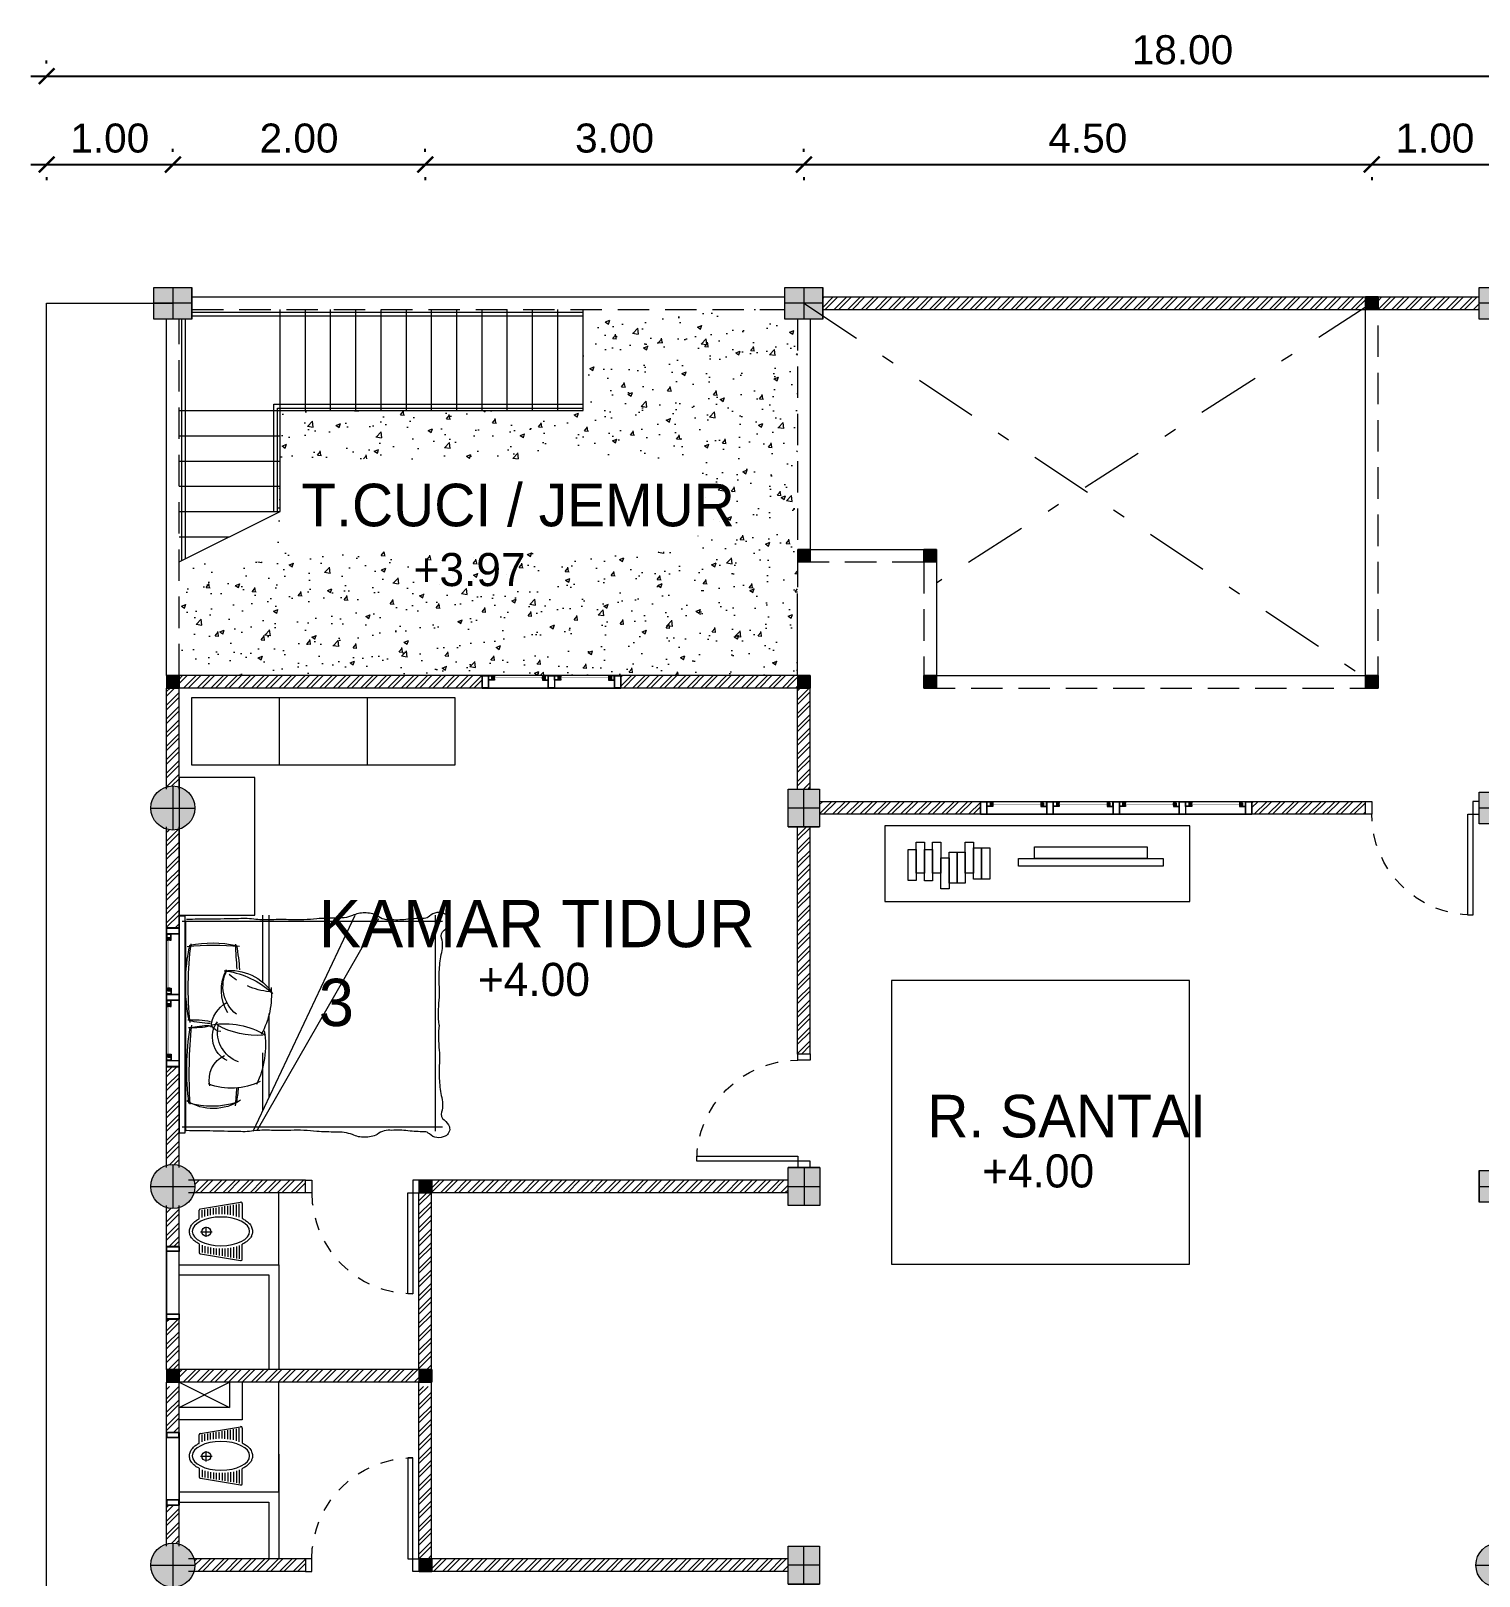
# Model space of a CAD drawing. Header units: millimetres. Extents: x -667 to -468, y -723 to -475.
# Drawn here: x -546.27 to -534.8, y -701.47 to -689.23 of the extents above; entities that cross this region are included whole.
import ezdxf

# ---------------------------------------------------------------- set-up
doc = ezdxf.new("R2010")
doc.units = ezdxf.units.MM
for name, pattern in [('CENTER', [2, 1.25, -0.25, 0.25, -0.25]), ('DASHDOT', [1, 0.5, -0.25, 0, -0.25]), ('DASHED2', [0.375, 0.25, -0.125]), ('HIDDEN', [0.375, 0.25, -0.125])]:
    doc.linetypes.add(name, pattern=pattern)
doc.layers.get('0').update_dxf_attribs({"lineweight": 9})
doc.layers.get('Defpoints').update_dxf_attribs({"lineweight": 0})
for name, color, linetype, lineweight in [('BLOCK', 231, 'Continuous', 5), ('COLUMN', 11, 'Continuous', 9), ('dinding', 36, 'Continuous', 9), ('DOOR', 6, 'Continuous', 5), ('Furniture', 172, 'Continuous', 0), ('HIDDEN', 9, 'HIDDEN', 5), ('NOTASI', 250, 'Continuous', 5), ('pintu', 6, 'Continuous', 5), ('TEXT', 26, 'Continuous', 5)]:
    doc.layers.add(name, color=color, linetype=linetype, lineweight=lineweight)
doc.styles.get("Standard").update_dxf_attribs({"font": 'arial.ttf'})
doc.dimstyles.new('Copy of 1-100', dxfattribs={"dimtxt": 0.23, "dimasz": 0.125, "dimexe": 0.125, "dimexo": 0.1, "dimgap": 0.09, "dimtad": 1, "dimtoh": 1, "dimzin": 0, "dimdsep": 46, "dimtxsty": 'Standard', "dimblk": 'ARCHTICK', "dimcen": 0.09, "dimdle": 0.125, "dimclrt": 2, "dimadec": 0, "dimazin": 0, "dimtfac": 1, "dimtofl": 0, "dimtmove": 0, "dimatfit": 3, "dimldrblk": 'ARCHTICK', "dimfxl": 1, "dimtolj": 1, "dimtzin": 0, "dimarcsym": 0})
pattern_1 = [(45, (113.00251, -159.11501), (-0.053881537, 0.053881537), []), (45, (113.038434, -159.11501), (-0.053881537, 0.053881537), [])]

# ---------------------------------------------------------------- blocks, each defined once
blk = doc.blocks.new('FFFF')
at = {"layer": 'NOTASI', "ltscale": 0.01}
h = blk.add_hatch(color=256, dxfattribs=at)
h.paths.add_polyline_path([(-508.37, -250.991), (-508.495, -250.991), (-508.495, -251.141), (-508.37, -251.141)])
h.paths.add_polyline_path([(-508.37, -251.141), (-508.495, -251.141), (-508.495, -251.291), (-508.37, -251.291)])
h.paths.add_polyline_path([(-508.495, -251.141), (-508.62, -251.141), (-508.62, -251.291), (-508.495, -251.291)])
h.paths.add_polyline_path([(-508.495, -250.991), (-508.62, -250.991), (-508.62, -251.141), (-508.495, -251.141)])
at = {"ltscale": 0.01}
for p, q in [((-508.37, -250.991), (-508.62, -250.991)), ((-508.495, -250.991), (-508.495, -251.291)), ((-508.62, -251.141), (-508.37, -251.141))]:
    blk.add_line(p, q, dxfattribs=at)
blk.add_lwpolyline([(-508.62, -250.991), (-508.37, -250.991), (-508.37, -251.291), (-508.62, -251.291)], close=True, dxfattribs=at)
blk = doc.blocks.new('kolommm bulat')
at = {"layer": 'NOTASI'}
h = blk.add_hatch(color=256, dxfattribs=at)
h.paths.add_polyline_path([(-808.914, -494.931), (-808.914, -495.106), (-808.739, -495.106, 0.414214)])
h.paths.add_polyline_path([(-808.914, -494.931, 0.414214), (-809.089, -495.106), (-808.914, -495.106)])
h.paths.add_polyline_path([(-808.914, -495.106), (-809.089, -495.106, 0.414214), (-808.914, -495.281)])
h.paths.add_polyline_path([(-808.739, -495.106), (-808.914, -495.106), (-808.914, -495.281, 0.414214)])
for p, q in [((-808.914, -494.931), (-808.914, -495.281)), ((-809.089, -495.106), (-808.739, -495.106))]:
    blk.add_line(p, q)
blk.add_circle((-808.914, -495.106), 0.175)
blk = doc.blocks.new('*U614')
for points in [[(81823, 24533), (81823, 25333), (81783, 25333), (81783, 24533)], [(80973, 24433), (81023, 24433), (81023, 24533), (80973, 24533)], [(81823, 24533), (81873, 24533), (81873, 24433), (81823, 24433)]]:
    blk.add_lwpolyline(points, close=True)
at = {"layer": 'HIDDEN'}
blk.add_arc((81823, 24533), 800, 90, 180, dxfattribs=at)
blk = doc.blocks.new('32')
at = {"layer": 'NOTASI'}
h = blk.add_hatch(color=256, dxfattribs=at)
h.paths.add_polyline_path([(2106.822, 191.47), (2106.772, 191.47), (2106.772, 191.42), (2106.822, 191.42)])
h.paths.add_polyline_path([(2106.872, 191.47), (2106.822, 191.47), (2106.822, 191.42), (2106.872, 191.42)])
h.paths.add_polyline_path([(2106.872, 191.42), (2106.822, 191.42), (2106.822, 191.37), (2106.872, 191.37)])
h.paths.add_polyline_path([(2106.822, 191.42), (2106.772, 191.42), (2106.772, 191.37), (2106.822, 191.37)])
at = {"layer": 'BLOCK'}
for p, q in [((2106.772, 191.42), (2106.872, 191.42)), ((2106.822, 191.47), (2106.822, 191.37))]:
    blk.add_line(p, q, dxfattribs=at)
blk.add_lwpolyline([(2106.872, 191.47), (2106.772, 191.47), (2106.772, 191.37), (2106.872, 191.37)], close=True, dxfattribs=at)
blk = doc.blocks.new('*U582')
for points in [[(81023, 24533), (81023, 25333), (81063, 25333), (81063, 24533)], [(81023, 24533), (80973, 24533), (80973, 24433), (81023, 24433)], [(81873, 24433), (81823, 24433), (81823, 24533), (81873, 24533)]]:
    blk.add_lwpolyline(points, close=True)
at = {"layer": 'HIDDEN'}
blk.add_arc((81023, 24533), 800, 0, 90, dxfattribs=at)
blk = doc.blocks.new('e')
for p, q in [((208.478, -87.001), (208.478, -86.933)), ((208.488, -86.922), (208.806, -86.869)), ((208.501, -86.99), (208.501, -86.932)), ((208.524, -86.982), (208.524, -86.928)), ((208.546, -86.976), (208.546, -86.924)), ((208.569, -86.971), (208.569, -86.92)), ((208.592, -86.967), (208.592, -86.916)), ((208.614, -86.965), (208.614, -86.913)), ((208.637, -86.964), (208.637, -86.909)), ((208.66, -86.964), (208.66, -86.905)), ((208.683, -86.965), (208.683, -86.901)), ((208.705, -86.967), (208.705, -86.897)), ((208.728, -86.97), (208.728, -86.894)), ((208.751, -86.974), (208.751, -86.89)), ((208.774, -86.981), (208.774, -86.886)), ((208.796, -86.988), (208.796, -86.882)), ((208.819, -86.88), (208.819, -86.998)), ((208.478, -87.199), (208.478, -87.267)), ((208.488, -87.278), (208.806, -87.331)), ((208.501, -87.21), (208.501, -87.268)), ((208.524, -87.218), (208.524, -87.272)), ((208.546, -87.224), (208.546, -87.276)), ((208.569, -87.229), (208.569, -87.28)), ((208.592, -87.233), (208.592, -87.284)), ((208.614, -87.235), (208.614, -87.287)), ((208.637, -87.236), (208.637, -87.291)), ((208.66, -87.236), (208.66, -87.295)), ((208.683, -87.235), (208.683, -87.299)), ((208.705, -87.233), (208.705, -87.303)), ((208.728, -87.23), (208.728, -87.306)), ((208.751, -87.226), (208.751, -87.31)), ((208.774, -87.219), (208.774, -87.314)), ((208.796, -87.212), (208.796, -87.318)), ((208.819, -87.32), (208.819, -87.202))]:
    blk.add_line(p, q)
for centre, start, end in [((208.489, -86.933), 99.4623, 180), ((208.808, -86.88), 0, 99.4623), ((208.489, -87.267), 180, 260.5377), ((208.808, -87.32), 260.5377, 0)]:
    blk.add_arc(centre, 0.0114, start, end)
at = {"extrusion": (0, 0, -1)}
blk.add_ellipse((208.651, -87.1), major_axis=(-0.227, 0), ratio=0.5, start_param=3.141593, end_param=9.424778, dxfattribs=at)
for points, knots in [([(208.478, -87.199), (208.47, -87.195), (208.463, -87.191), (208.447, -87.18), (208.439, -87.174), (208.427, -87.162), (208.422, -87.156), (208.415, -87.145), (208.411, -87.14), (208.406, -87.129), (208.405, -87.124), (208.402, -87.114), (208.402, -87.108), (208.401, -87.098), (208.402, -87.093), (208.403, -87.083), (208.404, -87.078), (208.408, -87.068), (208.41, -87.063), (208.415, -87.054), (208.418, -87.049), (208.425, -87.041), (208.429, -87.036), (208.44, -87.025), (208.449, -87.018), (208.465, -87.008), (208.471, -87.004), (208.478, -87.001)], [8.653065, 8.653065, 8.653065, 8.653065, 8.790224, 8.790224, 8.964083, 8.964083, 9.08625, 9.08625, 9.208417, 9.208417, 9.306285, 9.306285, 9.404152, 9.404152, 9.50202, 9.50202, 9.599888, 9.599888, 9.697756, 9.697756, 9.795624, 9.795624, 9.893492, 9.893492, 10.078458, 10.078458, 10.19649, 10.19649, 10.19649, 10.19649]), ([(208.819, -86.998), (208.829, -87.003), (208.838, -87.008), (208.856, -87.02), (208.865, -87.027), (208.877, -87.039), (208.881, -87.044), (208.889, -87.055), (208.892, -87.061), (208.896, -87.072), (208.898, -87.077), (208.9, -87.087), (208.901, -87.092), (208.901, -87.098), (208.901, -87.099), (208.901, -87.1), (208.901, -87.104), (208.901, -87.109), (208.899, -87.118), (208.898, -87.122), (208.895, -87.131), (208.894, -87.135), (208.89, -87.143), (208.887, -87.147), (208.882, -87.154), (208.879, -87.158), (208.869, -87.169), (208.862, -87.176), (208.845, -87.188), (208.835, -87.194), (208.823, -87.2), (208.821, -87.201), (208.819, -87.202)], [5.479622, 5.479622, 5.479622, 5.479622, 5.644933, 5.644933, 5.829898, 5.829898, 5.949882, 5.949882, 6.069866, 6.069866, 6.167624, 6.167624, 6.265382, 6.265382, 6.283185, 6.283185, 6.283185, 6.367331, 6.367331, 6.451477, 6.451477, 6.535622, 6.535622, 6.619768, 6.619768, 6.703914, 6.703914, 6.877773, 6.877773, 7.051632, 7.051632, 7.086748, 7.086748, 7.086748, 7.086748])]:
    blk.add_open_spline(points, degree=3, knots=knots)
at = {"layer": 'Furniture'}
for points in [[(208.535, -87.144), (208.535, -87.063)], [(208.488, -87.103), (208.581, -87.103)]]:
    blk.add_lwpolyline(points, dxfattribs=at)
blk.add_circle((208.535, -87.103), 0.0352, dxfattribs=at)
blk = doc.blocks.new('*U248')
for points in [[(81823, 24533), (81823, 25333), (81783, 25333), (81783, 24533)], [(80973, 24433), (81023, 24433), (81023, 24533), (80973, 24533)], [(81823, 24533), (81873, 24533), (81873, 24433), (81823, 24433)]]:
    blk.add_lwpolyline(points, close=True)
at = {"layer": 'HIDDEN'}
blk.add_arc((81823, 24533), 800, 90, 180, dxfattribs=at)
blk = doc.blocks.new('rdde')
at = {"layer": 'Furniture'}
for p, q in [((519.28, -125.011), (519.28, -126.679)), ((519.813, -125.012), (520.62, -126.722)), ((519.847, -125.021), (520.809, -126.697)), ((521.257, -125.011), (521.257, -126.722)), ((519.25, -125.046), (521.312, -125.046)), ((519.889, -125.174), (519.889, -125.631)), ((519.94, -125.282), (519.94, -125.943)), ((519.889, -126.19), (519.889, -126.722)), ((519.94, -126.138), (519.94, -126.722)), ((519.25, -126.676), (521.312, -126.676))]:
    blk.add_line(p, q, dxfattribs=at)
blk.add_lwpolyline([(519.274, -124.999), (519.274, -126.714), (519.226, -126.714), (519.226, -124.999)], close=True, dxfattribs=at)
for points in [[(521.285, -125.852, -0.04576), (521.287, -125.653, 0.026973), (521.289, -125.566, -0.036947), (521.287, -125.428, -0.036442), (521.303, -125.293, 0.141351), (521.305, -125.162, -0.342539), (521.325, -125.1, 0.123892), (521.367, -125.046, 0.37589), (521.333, -124.972, 0.329446), (521.209, -124.989, -0.211134), (521.168, -125.006, 0.026504), (521.039, -125.013, -0.06219), (520.912, -125.017, -0.218233), (520.796, -124.985, 0.123513), (520.696, -124.963, 0.129887), (520.6, -124.984, -0.095063), (520.467, -125.004, 0.016498), (520.317, -125.009, -0.039412), (520.111, -125.017, 0.025508), (519.957, -125.017, -0.038458), (519.834, -125.015, 0.058958), (519.697, -125.008, 0.00267), (519.468, -125.013, 0.015571), (519.285, -125.015)], [(521.285, -125.852, 0.04576), (521.287, -126.05, -0.026973), (521.289, -126.138, 0.036947), (521.287, -126.275, 0.036442), (521.303, -126.41, -0.141351), (521.305, -126.541, 0.342539), (521.325, -126.604, -0.123892), (521.367, -126.657, -0.37589), (521.333, -126.731, -0.329446), (521.209, -126.714, 0.211134), (521.168, -126.697, -0.026504), (521.039, -126.691, 0.06219), (520.912, -126.686, 0.218233), (520.796, -126.719, -0.123513), (520.696, -126.74, -0.129887), (520.6, -126.719, 0.095063), (520.467, -126.699, -0.016498), (520.317, -126.694, 0.039412), (520.111, -126.686, -0.025508), (519.957, -126.686, 0.038458), (519.834, -126.689, -0.058958), (519.697, -126.695, -0.00267), (519.468, -126.69, -0.015571), (519.285, -126.688)]]:
    blk.add_lwpolyline(points, format="xyb", dxfattribs=at)
for centre, radius, start, end in [((521.384, -125.503), 2.098, 172.5734, 189.066), ((519.496, -125.579), 0.389, 56.1664, 122.49), ((519.485, -125.87), 0.662, 72.8591, 106.0737), ((523.271, -125.461), 3.965, 176.6031, 185.6342), ((540.109, -123.849), 20.481, 183.8144, 184.2138), ((517.008, -125.617), 2.699, 5.5772, 8.0827), ((519.639, -125.865), 0.513, 63.4974, 110.6974), ((519.674, -125.421), 0.21, 166.0808, 245.2477), ((519.203, -125.69), 0.707, 350.6526, 26.04), ((519.698, -125.757), 0.208, 116.1579, 215.8329), ((519.778, -125.795), 0.248, 109.1658, 191.9587), ((519.335, -125.148), 0.746, 266.877, 280.8333), ((521.936, -126.15), 2.638, 173.9603, 187.5336), ((519.328, -126.567), 0.738, 78.5233, 92.1739), ((519.491, -126.6), 0.736, 91.6124, 104.6566), ((519.497, -124.853), 0.997, 259.3055, 268.1663), ((519.716, -125.821), 0.237, 183.4939, 241.8004), ((519.585, -125.238), 0.625, 260.8023, 301.3458), ((519.562, -125.89), 0.0899, 94.1026, 149.8866), ((519.845, -126.429), 0.659, 85.8503, 118.9544), ((519.32, -126.089), 0.637, 354.533, 29.0533), ((520.658, -126.174), 1.382, 168.0701, 193.0075), ((519.905, -126.128), 0.345, 148.6655, 208.3596), ((519.851, -126.157), 0.278, 128.1293, 208.1124), ((519.631, -125.888), 0.397, 263, 327.6738), ((519.505, -125.622), 0.665, 278.5376, 312.6799), ((520.005, -126.706), 0.594, 96.1461, 113.7018), ((520.005, -126.706), 0.594, 123.049, 130.0492), ((521.644, -126.507), 1.969, 173.7893, 179.6152), ((518.149, -126.202), 1.557, 349.6594, 356.7895), ((519.506, -124.573), 1.913, 263.5293, 275.9065), ((519.488, -125.631), 0.872, 258.2565, 282.6825)]:
    blk.add_arc(centre, radius, start, end, dxfattribs=at)
blk = doc.blocks.new('FCE')
h = blk.add_hatch()
h.set_pattern_fill('ANSI31', color=30, scale=0.02, angle=-180, style=0)
h.set_pattern_definition([(45, (-1849.7851361, -2568.5427676), (-0.0017677669529, 0.0017677669529), [])])
h.paths.add_polyline_path([(-655.011, -509.722), (-655.009, -509.722, -0.354282), (-655.007, -509.719), (-655.027, -509.719), (-655.027, -509.727), (-655.011, -509.727)])
h.paths.add_polyline_path([(-655.027, -509.711), (-655.027, -509.719), (-655.007, -509.719, -0.354282), (-655.009, -509.716), (-655.011, -509.716), (-655.011, -509.711)])
h = blk.add_hatch()
h.set_pattern_fill('ANSI31', color=30, scale=0.02, angle=-180, style=0)
h.set_pattern_definition([(135, (540.1511286, -2568.5427676), (0.0017677669529, 0.0017677669529), [])])
h.paths.add_polyline_path([(-654.623, -509.722), (-654.625, -509.722, 0.354282), (-654.627, -509.719), (-654.607, -509.719), (-654.607, -509.727), (-654.623, -509.727)])
h.paths.add_polyline_path([(-654.607, -509.711), (-654.607, -509.719), (-654.627, -509.719, 0.354282), (-654.625, -509.716), (-654.623, -509.716), (-654.623, -509.711)])
h = blk.add_hatch()
h.set_pattern_fill('ANSI31', color=30, scale=0.02, angle=-180, style=0)
h.set_pattern_definition([(45, (-1849.2601361, -2568.5427676), (-0.0017677669529, 0.0017677669529), [])])
h.paths.add_polyline_path([(-654.486, -509.722), (-654.484, -509.722, -0.354282), (-654.482, -509.719), (-654.502, -509.719), (-654.502, -509.727), (-654.486, -509.727)])
h.paths.add_polyline_path([(-654.502, -509.711), (-654.502, -509.719), (-654.482, -509.719, -0.354282), (-654.484, -509.716), (-654.486, -509.716), (-654.486, -509.711)])
h = blk.add_hatch()
h.set_pattern_fill('ANSI31', color=30, scale=0.02, angle=-180, style=0)
h.set_pattern_definition([(135, (540.6761286, -2568.5427676), (0.0017677669529, 0.0017677669529), [])])
h.paths.add_polyline_path([(-654.098, -509.722), (-654.1, -509.722, 0.354282), (-654.102, -509.719), (-654.082, -509.719), (-654.082, -509.727), (-654.098, -509.727)])
h.paths.add_polyline_path([(-654.082, -509.711), (-654.082, -509.719), (-654.102, -509.719, 0.354282), (-654.1, -509.716), (-654.098, -509.716), (-654.098, -509.711)])
for points in [[(-655.055, -509.638), (-655.105, -509.638), (-655.105, -509.738), (-655.055, -509.738)], [(-655.105, -509.638), (-654.005, -509.638), (-654.005, -509.738), (-655.105, -509.738)], [(-655.057, -509.64), (-655.103, -509.64), (-655.103, -509.736), (-655.057, -509.736)], [(-654.53, -509.638), (-654.58, -509.638), (-654.58, -509.738), (-654.53, -509.738)], [(-654.532, -509.64), (-654.578, -509.64), (-654.578, -509.736), (-654.532, -509.736)], [(-654.005, -509.638), (-654.055, -509.638), (-654.055, -509.738), (-654.005, -509.738)], [(-654.007, -509.64), (-654.053, -509.64), (-654.053, -509.736), (-654.007, -509.736)], [(-655.029, -509.709), (-655.009, -509.709), (-655.009, -509.703), (-655.053, -509.703), (-655.053, -509.736), (-655.009, -509.736), (-655.009, -509.729), (-655.029, -509.729)], [(-654.605, -509.709), (-654.625, -509.709), (-654.625, -509.703), (-654.582, -509.703), (-654.582, -509.736), (-654.625, -509.736), (-654.625, -509.729), (-654.605, -509.729)], [(-654.504, -509.709), (-654.484, -509.709), (-654.484, -509.703), (-654.528, -509.703), (-654.528, -509.736), (-654.484, -509.736), (-654.484, -509.729), (-654.504, -509.729)], [(-654.08, -509.709), (-654.1, -509.709), (-654.1, -509.703), (-654.057, -509.703), (-654.057, -509.736), (-654.1, -509.736), (-654.1, -509.729), (-654.08, -509.729)]]:
    blk.add_lwpolyline(points, close=True)
for points in [[(-655.009, -509.713), (-655.009, -509.711), (-655.009, -509.716), (-655.009, -509.711), (-655.007, -509.711), (-655.007, -509.701), (-655.055, -509.701), (-655.055, -509.738), (-655.007, -509.738), (-655.007, -509.727), (-655.009, -509.727), (-655.009, -509.722), (-655.009, -509.727)], [(-655.009, -509.722), (-655.011, -509.722), (-655.011, -509.727), (-655.027, -509.727), (-655.027, -509.711), (-655.011, -509.711), (-655.011, -509.716), (-655.009, -509.716)], [(-654.625, -509.713), (-654.625, -509.711), (-654.625, -509.716), (-654.625, -509.711), (-654.627, -509.711), (-654.627, -509.701), (-654.58, -509.701), (-654.58, -509.738), (-654.627, -509.738), (-654.627, -509.727), (-654.625, -509.727), (-654.625, -509.722), (-654.625, -509.727)], [(-654.625, -509.722), (-654.623, -509.722), (-654.623, -509.727), (-654.607, -509.727), (-654.607, -509.711), (-654.623, -509.711), (-654.623, -509.716), (-654.625, -509.716)], [(-654.484, -509.713), (-654.484, -509.711), (-654.484, -509.716), (-654.484, -509.711), (-654.482, -509.711), (-654.482, -509.701), (-654.53, -509.701), (-654.53, -509.738), (-654.482, -509.738), (-654.482, -509.727), (-654.484, -509.727), (-654.484, -509.722), (-654.484, -509.727)], [(-654.484, -509.722), (-654.486, -509.722), (-654.486, -509.727), (-654.502, -509.727), (-654.502, -509.711), (-654.486, -509.711), (-654.486, -509.716), (-654.484, -509.716)], [(-654.1, -509.713), (-654.1, -509.711), (-654.1, -509.716), (-654.1, -509.711), (-654.102, -509.711), (-654.102, -509.701), (-654.055, -509.701), (-654.055, -509.738), (-654.102, -509.738), (-654.102, -509.727), (-654.1, -509.727), (-654.1, -509.722), (-654.1, -509.727)], [(-654.1, -509.722), (-654.098, -509.722), (-654.098, -509.727), (-654.082, -509.727), (-654.082, -509.711), (-654.098, -509.711), (-654.098, -509.716), (-654.1, -509.716)]]:
    blk.add_lwpolyline(points)
at = {"color": 20, "const_width": 0.002}
for points in [[(-654.623, -509.719), (-655.011, -509.719)], [(-654.098, -509.719), (-654.486, -509.719)]]:
    blk.add_lwpolyline(points, dxfattribs=at)
for centre, start, end in [((-655.006, -509.717), 174.6734, 252.7067), ((-655.006, -509.722), 107.2933, 185.3266), ((-654.628, -509.717), 287.2933, 5.3266), ((-654.628, -509.722), 354.6734, 72.7067), ((-654.481, -509.717), 174.6734, 252.7067), ((-654.481, -509.722), 107.2933, 185.3266), ((-654.103, -509.717), 287.2933, 5.3266), ((-654.103, -509.722), 354.6734, 72.7067)]:
    blk.add_arc(centre, 0.00286, start, end)
blk = doc.blocks.new('_ArchTick')
at = {"color": 0, "linetype": 'ByBlock', "const_width": 0.15}
blk.add_lwpolyline([(-0.5, -0.5), (0.5, 0.5)], dxfattribs=at)
blk = doc.blocks.new('*D1235')
at = {"layer": 'Defpoints', "color": 0}
for p in [(-546.146, -690.286), (-545.146, -690.286), (-545.146, -690.286)]:
    blk.add_point(p, dxfattribs=at)
at = {"layer": 'NOTASI', "color": 0, "lineweight": -2}
for p, q in [((-545.146, -690.186), (-545.146, -690.161)), ((-546.271, -690.286), (-545.021, -690.286)), ((-546.146, -690.386), (-546.146, -690.411))]:
    blk.add_line(p, q, dxfattribs=at)
at = {"layer": 'NOTASI', "color": 0, "lineweight": -2, "xscale": 0.125, "yscale": 0.125, "zscale": 0.125, "rotation": 180}
blk.add_blockref('_ArchTick', (-546.146, -690.286), dxfattribs=at)
at = {"layer": 'NOTASI', "color": 0, "lineweight": -2, "xscale": 0.125, "yscale": 0.125, "zscale": 0.125}
blk.add_blockref('_ArchTick', (-545.146, -690.286), dxfattribs=at)
at = {"layer": 'NOTASI', "color": 2, "insert": (-545.646, -690.078), "char_height": 0.23, "attachment_point": 5}
blk.add_mtext('\\A1;1.00', dxfattribs=at)
blk = doc.blocks.new('*D1236')
at = {"layer": 'Defpoints', "color": 0}
for p in [(-546.146, -689.586), (-528.146, -689.586), (-528.146, -689.586)]:
    blk.add_point(p, dxfattribs=at)
at = {"layer": 'NOTASI', "color": 0, "lineweight": -2}
for p, q in [((-546.146, -689.486), (-546.146, -689.461)), ((-528.146, -689.486), (-528.146, -689.461)), ((-546.271, -689.586), (-528.021, -689.586))]:
    blk.add_line(p, q, dxfattribs=at)
at = {"layer": 'NOTASI', "color": 0, "lineweight": -2, "xscale": 0.125, "yscale": 0.125, "zscale": 0.125, "rotation": 180}
blk.add_blockref('_ArchTick', (-546.146, -689.586), dxfattribs=at)
at = {"layer": 'NOTASI', "color": 0, "lineweight": -2, "xscale": 0.125, "yscale": 0.125, "zscale": 0.125}
blk.add_blockref('_ArchTick', (-528.146, -689.586), dxfattribs=at)
at = {"layer": 'NOTASI', "color": 2, "insert": (-537.146, -689.378), "char_height": 0.23, "attachment_point": 5}
blk.add_mtext('\\A1;18.00', dxfattribs=at)
blk = doc.blocks.new('*D1237')
at = {"layer": 'Defpoints', "color": 0}
for p in [(-545.146, -690.286), (-543.146, -690.286), (-543.146, -690.286)]:
    blk.add_point(p, dxfattribs=at)
at = {"layer": 'NOTASI', "color": 0, "lineweight": -2}
for p, q in [((-545.146, -690.186), (-545.146, -690.161)), ((-545.271, -690.286), (-543.021, -690.286)), ((-543.146, -690.386), (-543.146, -690.411))]:
    blk.add_line(p, q, dxfattribs=at)
at = {"layer": 'NOTASI', "color": 0, "lineweight": -2, "xscale": 0.125, "yscale": 0.125, "zscale": 0.125, "rotation": 180}
blk.add_blockref('_ArchTick', (-545.146, -690.286), dxfattribs=at)
at = {"layer": 'NOTASI', "color": 0, "lineweight": -2, "xscale": 0.125, "yscale": 0.125, "zscale": 0.125}
blk.add_blockref('_ArchTick', (-543.146, -690.286), dxfattribs=at)
at = {"layer": 'NOTASI', "color": 2, "insert": (-544.146, -690.078), "char_height": 0.23, "attachment_point": 5}
blk.add_mtext('\\A1;2.00', dxfattribs=at)
blk = doc.blocks.new('*D1238')
at = {"layer": 'Defpoints', "color": 0}
for p in [(-543.146, -690.286), (-540.146, -690.286), (-540.146, -690.286)]:
    blk.add_point(p, dxfattribs=at)
at = {"layer": 'NOTASI', "color": 0, "lineweight": -2}
for p, q in [((-543.146, -690.186), (-543.146, -690.161)), ((-540.146, -690.186), (-540.146, -690.161)), ((-543.271, -690.286), (-540.021, -690.286))]:
    blk.add_line(p, q, dxfattribs=at)
at = {"layer": 'NOTASI', "color": 0, "lineweight": -2, "xscale": 0.125, "yscale": 0.125, "zscale": 0.125, "rotation": 180}
blk.add_blockref('_ArchTick', (-543.146, -690.286), dxfattribs=at)
at = {"layer": 'NOTASI', "color": 0, "lineweight": -2, "xscale": 0.125, "yscale": 0.125, "zscale": 0.125}
blk.add_blockref('_ArchTick', (-540.146, -690.286), dxfattribs=at)
at = {"layer": 'NOTASI', "color": 2, "insert": (-541.646, -690.078), "char_height": 0.23, "attachment_point": 5}
blk.add_mtext('\\A1;3.00', dxfattribs=at)
blk = doc.blocks.new('*D1239')
at = {"layer": 'Defpoints', "color": 0}
for p in [(-540.146, -690.286), (-535.646, -690.286), (-535.646, -690.286)]:
    blk.add_point(p, dxfattribs=at)
at = {"layer": 'NOTASI', "color": 0, "lineweight": -2}
for p, q in [((-540.271, -690.286), (-535.521, -690.286)), ((-540.146, -690.386), (-540.146, -690.411)), ((-535.646, -690.386), (-535.646, -690.411))]:
    blk.add_line(p, q, dxfattribs=at)
at = {"layer": 'NOTASI', "color": 0, "lineweight": -2, "xscale": 0.125, "yscale": 0.125, "zscale": 0.125, "rotation": 180}
blk.add_blockref('_ArchTick', (-540.146, -690.286), dxfattribs=at)
at = {"layer": 'NOTASI', "color": 0, "lineweight": -2, "xscale": 0.125, "yscale": 0.125, "zscale": 0.125}
blk.add_blockref('_ArchTick', (-535.646, -690.286), dxfattribs=at)
at = {"layer": 'NOTASI', "color": 2, "insert": (-537.896, -690.078), "char_height": 0.23, "attachment_point": 5}
blk.add_mtext('\\A1;4.50', dxfattribs=at)
blk = doc.blocks.new('*D1261')
at = {"layer": 'Defpoints', "color": 0}
for p in [(-535.646, -690.286), (-534.646, -690.286), (-534.646, -690.286)]:
    blk.add_point(p, dxfattribs=at)
at = {"layer": 'NOTASI', "color": 0, "lineweight": -2}
for p, q in [((-535.771, -690.286), (-534.521, -690.286)), ((-535.646, -690.386), (-535.646, -690.411)), ((-534.646, -690.386), (-534.646, -690.411))]:
    blk.add_line(p, q, dxfattribs=at)
at = {"layer": 'NOTASI', "color": 0, "lineweight": -2, "xscale": 0.125, "yscale": 0.125, "zscale": 0.125, "rotation": 180}
blk.add_blockref('_ArchTick', (-535.646, -690.286), dxfattribs=at)
at = {"layer": 'NOTASI', "color": 0, "lineweight": -2, "xscale": 0.125, "yscale": 0.125, "zscale": 0.125}
blk.add_blockref('_ArchTick', (-534.646, -690.286), dxfattribs=at)
at = {"layer": 'NOTASI', "color": 2, "insert": (-535.146, -690.078), "char_height": 0.23, "attachment_point": 5}
blk.add_mtext('\\A1;1.00', dxfattribs=at)
blk = doc.blocks.new('VFE')
for points in [[(-641.365, -508.738), (-641.325, -508.738), (-641.325, -508.638), (-641.365, -508.638)], [(-640.79, -508.738), (-641.365, -508.738), (-641.365, -508.638), (-640.79, -508.638)], [(-641.327, -508.64), (-641.363, -508.64), (-641.363, -508.736), (-641.327, -508.736)], [(-640.83, -508.738), (-640.79, -508.738), (-640.79, -508.638), (-640.83, -508.638)], [(-640.792, -508.64), (-640.828, -508.64), (-640.828, -508.736), (-640.792, -508.736)]]:
    blk.add_lwpolyline(points, close=True)
at = {"linetype": 'CENTER', "ltscale": 0.1, "const_width": 0.002}
blk.add_lwpolyline([(-641.325, -508.703), (-640.83, -508.703)], dxfattribs=at)

msp = doc.modelspace()

# ---------------------------------------------------------------- hatches: boundary and pattern name
at = {"layer": 'NOTASI'}
h = msp.add_hatch(dxfattribs=at)
h.set_pattern_fill('ANSI32', color=256, scale=0.008, style=0)
h.set_pattern_definition(pattern_1)
h.paths.add_polyline_path([(-536.999, -691.336), (-539.996, -691.336), (-539.996, -691.436), (-536.999, -691.436)])
h.paths.add_polyline_path([(-535.696, -691.418), (-535.696, -691.386), (-535.696, -691.336), (-536.999, -691.336), (-536.999, -691.436), (-535.724, -691.436)])
h.paths.add_polyline_path([(-534.796, -691.336), (-535.596, -691.336), (-535.596, -691.436), (-534.796, -691.436)])
h.paths.add_polyline_path([(-533.196, -691.336), (-534.496, -691.336), (-534.496, -691.436), (-533.196, -691.436)])
h = msp.add_hatch(dxfattribs=at)
h.set_pattern_fill('AR-CONC', color=256, scale=0.002, style=0)
h.set_pattern_definition([(50, (150.81226, -185.69758), (0.36436934, -0.03187817), [0.0381, -0.4191]), (355, (150.81226, -185.6976), (-0.07048565, 0.38211329), [0.03048, -0.33528]), (100.451, (150.84263, -185.70024), (0.293885, 0.35023338), [0.03238, -0.35618]), (46.1842, (150.81226, -185.596), (0.54215808, -0.08408466), [0.05715, -0.62865]), (96.6356, (150.85744, -185.603), (0.47480847, 0.4948511), [0.04857, -0.53427]), (351.184, (150.81226, -185.596), (0.4748092, 0.49485024), [0.04572, -0.50292]), (21, (150.86306, -185.62138), (0.30322976, -0.20453104), [0.0381, -0.4191]), (326, (150.86306, -185.6214), (0.12360406, 0.36837593), [0.03048, -0.33528]), (71.4514, (150.88833, -185.63843), (0.42683298, 0.16384572), [0.03238, -0.35618]), (37.5, (150.81226, -185.69758), (0.006177207, 0.169110078), [0, -0.331216, 0, -0.34036, 0, -0.33655]), (7.5, (150.81226, -185.69758), (0.133639325, 0.20036115), [0, -0.194056, 0, -0.323596, 0, -0.12827]), (327.5, (150.69898, -185.69758), (0.27118119, -0.011457488), [0, -0.127, 0, -0.39624, 0, -0.52578]), (317.5, (150.64818, -185.69758), (0.29625836, 0.05085298), [0, -0.1651, 0, -0.263144, 0, -0.37338])])
h.paths.add_polyline_path([(-544.316, -693.357), (-540.987, -693.357), (-540.987, -692.619), (-544.316, -692.619)], flags=17)
h.paths.add_polyline_path([(-541.896, -691.436), (-541.896, -692.236), (-544.296, -692.236), (-544.296, -693.436), (-545.096, -693.436), (-545.096, -694.336), (-540.196, -694.336), (-540.196, -691.511), (-540.296, -691.511), (-540.296, -691.436)])
h = msp.add_hatch(dxfattribs=at)
h.set_pattern_fill('ANSI32', color=256, scale=0.008, style=0)
h.set_pattern_definition(pattern_1)
h.paths.add_polyline_path([(-540.096, -695.536), (-540.196, -695.536), (-540.196, -697.336), (-540.096, -697.336)])
h.paths.add_polyline_path([(-540.096, -694.436), (-540.196, -694.436), (-540.196, -695.236), (-540.096, -695.236)])
h.paths.add_polyline_path([(-540.196, -694.336), (-541.596, -694.336), (-541.596, -694.436), (-540.196, -694.436)])
h.paths.add_polyline_path([(-542.696, -694.336), (-545.096, -694.336), (-545.096, -694.436), (-542.696, -694.436)])
h.paths.add_polyline_path([(-545.096, -694.436), (-545.196, -694.436), (-545.196, -695.218, -0.145898), (-545.096, -695.218)])
h.paths.add_polyline_path([(-545.096, -697.436), (-545.196, -697.436), (-545.196, -698.218, -0.145898), (-545.096, -698.218)])
h.paths.add_polyline_path([(-545.096, -695.553, -0.145898), (-545.196, -695.553), (-545.196, -696.336), (-545.096, -696.336), (-545.096, -696.244)])
h = msp.add_hatch(dxfattribs=at)
h.set_pattern_fill('ANSI32', color=256, scale=0.008, style=0)
h.set_pattern_definition(pattern_1)
h.paths.add_polyline_path([(-535.696, -695.336), (-536.596, -695.336), (-536.596, -695.436), (-535.696, -695.436)])
h.paths.add_polyline_path([(-538.746, -695.336), (-540.021, -695.336), (-540.021, -695.436), (-538.746, -695.436)])
h = msp.add_hatch(dxfattribs=at)
h.set_pattern_fill('ANSI32', color=256, scale=0.008, style=0)
h.set_pattern_definition(pattern_1)
h.paths.add_polyline_path([(-540.271, -698.336), (-543.096, -698.336), (-543.096, -698.436), (-540.271, -698.436)])
h.paths.add_polyline_path([(-543.096, -698.436), (-543.196, -698.436), (-543.196, -699.836), (-543.096, -699.836)])
h.paths.add_polyline_path([(-543.096, -699.971), (-543.196, -699.971), (-543.196, -701.336), (-543.096, -701.336)])
h.paths.add_polyline_path([(-543.196, -699.836), (-545.096, -699.836), (-545.096, -699.936), (-543.196, -699.936)])
h.paths.add_polyline_path([(-545.096, -699.971), (-545.196, -699.971), (-545.196, -700.336), (-545.096, -700.336)])
h.paths.add_polyline_path([(-545.096, -700.911), (-545.196, -700.911), (-545.196, -701.218, -0.145898), (-545.096, -701.218)])
h.paths.add_polyline_path([(-545.096, -699.436), (-545.196, -699.436), (-545.196, -699.836), (-545.096, -699.836)])
h.paths.add_polyline_path([(-545.096, -698.553, -0.145898), (-545.196, -698.553), (-545.196, -698.861), (-545.096, -698.861)])
h.paths.add_polyline_path([(-544.096, -698.336), (-544.978, -698.336, -0.072565), (-544.971, -698.386, -0.072565), (-544.978, -698.436), (-544.096, -698.436)])
h = msp.add_hatch(dxfattribs=at)
h.set_pattern_fill('ANSI32', color=256, scale=0.008, style=0)
h.set_pattern_definition(pattern_1)
h.paths.add_polyline_path([(-540.271, -701.336), (-543.096, -701.336), (-543.096, -701.436), (-540.271, -701.436)])
h.paths.add_polyline_path([(-544.096, -701.336), (-544.978, -701.336, -0.072565), (-544.971, -701.386, -0.072565), (-544.978, -701.436), (-544.096, -701.436)])
h.paths.add_polyline_path([(-545.096, -701.553, -0.145898), (-545.196, -701.553), (-545.196, -702.836), (-545.096, -702.836)])

# ---------------------------------------------------------------- linework, layer by layer
msp.add_line((-545.096, -693.436), (-544.296, -693.036))
at = {"layer": 'dinding', "ltscale": 0.01}
for p, q in [((-546.146, -711.386), (-546.146, -691.386)), ((-546.146, -691.386), (-545.146, -691.386))]:
    msp.add_line(p, q, dxfattribs=at)
at = {"layer": 'dinding'}
for p, q in [((-544.996, -691.336), (-540.296, -691.336)), ((-539.996, -691.336), (-534.796, -691.336)), ((-535.696, -694.336), (-535.696, -691.386)), ((-545.196, -694.336), (-545.196, -691.511)), ((-545.076, -693.426), (-545.076, -691.511)), ((-545.046, -693.411), (-545.046, -691.511)), ((-544.996, -691.456), (-541.896, -691.456)), ((-544.996, -691.486), (-541.896, -691.486)), ((-544.296, -693.036), (-544.296, -691.436)), ((-544.096, -692.236), (-544.096, -691.436)), ((-543.896, -692.236), (-543.896, -691.436)), ((-543.696, -692.236), (-543.696, -691.436)), ((-543.496, -692.236), (-543.496, -691.436)), ((-543.296, -692.236), (-543.296, -691.436)), ((-543.096, -692.236), (-543.096, -691.436)), ((-542.896, -692.236), (-542.896, -691.436)), ((-542.696, -692.236), (-542.696, -691.436)), ((-542.496, -692.236), (-542.496, -691.436)), ((-542.296, -692.236), (-542.296, -691.436)), ((-542.096, -692.236), (-542.096, -691.436)), ((-541.896, -692.236), (-541.896, -691.436)), ((-540.096, -691.511), (-540.096, -693.436)), ((-539.996, -691.436), (-534.796, -691.436)), ((-545.096, -692.236), (-541.896, -692.236)), ((-544.346, -693.036), (-544.346, -692.186)), ((-544.346, -692.186), (-541.896, -692.186)), ((-544.316, -693.036), (-544.316, -692.216)), ((-544.316, -692.216), (-541.896, -692.216)), ((-545.096, -692.436), (-544.296, -692.436)), ((-545.096, -692.636), (-544.296, -692.636)), ((-545.096, -692.836), (-544.296, -692.836)), ((-545.096, -693.036), (-544.296, -693.036)), ((-545.096, -693.236), (-544.696, -693.236)), ((-540.096, -693.336), (-539.096, -693.336)), ((-539.096, -693.436), (-539.096, -694.336)), ((-540.196, -694.336), (-540.196, -693.686)), ((-540.096, -694.336), (-545.096, -694.336)), ((-540.096, -695.236), (-540.096, -694.336)), ((-539.096, -694.336), (-535.696, -694.336)), ((-545.196, -695.236), (-545.196, -694.436)), ((-545.096, -695.236), (-545.096, -694.436)), ((-540.196, -694.436), (-545.096, -694.436)), ((-540.196, -695.236), (-540.196, -694.436)), ((-535.696, -695.336), (-540.021, -695.336)), ((-535.696, -695.436), (-540.021, -695.436)), ((-545.196, -698.236), (-545.196, -695.536)), ((-545.096, -698.236), (-545.096, -695.536)), ((-540.196, -697.336), (-540.196, -695.536)), ((-540.096, -697.336), (-540.096, -695.536)), ((-544.096, -698.336), (-545.021, -698.336)), ((-540.271, -698.336), (-543.096, -698.336)), ((-544.096, -698.436), (-545.021, -698.436)), ((-543.196, -699.836), (-543.196, -698.436)), ((-543.096, -699.836), (-543.096, -698.436)), ((-540.271, -698.436), (-543.096, -698.436)), ((-545.196, -699.836), (-545.196, -698.536)), ((-545.096, -699.836), (-545.096, -698.536)), ((-543.196, -699.836), (-545.096, -699.836)), ((-545.196, -701.236), (-545.196, -699.936)), ((-543.196, -699.936), (-545.096, -699.936)), ((-545.096, -701.236), (-545.096, -699.936)), ((-544.696, -699.936), (-544.696, -700.136)), ((-544.596, -699.936), (-544.596, -700.236)), ((-543.196, -701.336), (-543.196, -699.936)), ((-543.096, -701.336), (-543.096, -699.936)), ((-544.696, -700.136), (-545.096, -700.136)), ((-544.596, -700.236), (-545.096, -700.236)), ((-544.096, -701.336), (-545.021, -701.336)), ((-544.096, -701.436), (-545.021, -701.436)), ((-540.271, -701.336), (-543.096, -701.336)), ((-540.271, -701.436), (-543.096, -701.436))]:
    msp.add_line(p, q, dxfattribs=at)
at = {"layer": 'dinding', "linetype": 'DASHED2'}
for p, q in [((-535.596, -694.436), (-535.596, -691.386)), ((-544.996, -691.436), (-540.296, -691.436)), ((-540.196, -691.511), (-540.196, -693.686)), ((-540.196, -693.436), (-539.196, -693.436)), ((-539.196, -693.436), (-539.196, -694.436)), ((-539.196, -694.436), (-535.596, -694.436))]:
    msp.add_line(p, q, dxfattribs=at)
at = {"layer": 'dinding', "linetype": 'HIDDEN'}
msp.add_line((-545.096, -694.336), (-545.096, -691.511), dxfattribs=at)
at = {"layer": 'Furniture'}
for p, q in [((-544.306, -699.006), (-544.306, -698.436)), ((-545.096, -699.006), (-544.306, -699.006)), ((-545.096, -699.086), (-544.386, -699.086)), ((-544.386, -699.086), (-544.386, -699.836)), ((-544.306, -699.006), (-544.306, -699.836)), ((-544.306, -700.806), (-544.306, -699.936)), ((-544.306, -700.506), (-544.306, -701.336)), ((-545.096, -700.806), (-544.306, -700.806)), ((-545.096, -700.886), (-544.386, -700.886)), ((-544.386, -700.886), (-544.386, -701.336))]:
    msp.add_line(p, q, dxfattribs=at)
at = {"layer": 'Furniture', "ltscale": 0.01}
for points in [[(-544.996, -695.046), (-544.996, -694.511), (-543.607, -694.511), (-543.607, -695.046)], [(-544.301, -695.046), (-544.301, -694.511), (-542.912, -694.511), (-542.912, -695.046)]]:
    msp.add_lwpolyline(points, close=True, dxfattribs=at)
at = {"layer": 'Furniture'}
for points in [[(-545.096, -696.234), (-544.496, -696.234), (-544.496, -695.144), (-545.096, -695.144), (-545.096, -696.234)], [(-537.088, -696.128), (-537.088, -695.528), (-539.505, -695.528), (-539.505, -696.128), (-537.088, -696.128)]]:
    msp.add_lwpolyline(points, dxfattribs=at)
for points in [[(-539.255, -695.657), (-539.19, -695.657), (-539.19, -695.903), (-539.255, -695.903)], [(-539.126, -695.657), (-539.061, -695.657), (-539.061, -695.903), (-539.126, -695.903)], [(-538.867, -695.657), (-538.803, -695.657), (-538.803, -695.903), (-538.867, -695.903)], [(-539.319, -695.714), (-539.255, -695.714), (-539.255, -695.961), (-539.319, -695.961)], [(-539.19, -695.715), (-539.126, -695.715), (-539.126, -695.962), (-539.19, -695.962)], [(-539.061, -695.78), (-538.996, -695.78), (-538.996, -696.027), (-539.061, -696.027)], [(-538.996, -695.735), (-538.932, -695.735), (-538.932, -695.982), (-538.996, -695.982)], [(-538.932, -695.735), (-538.867, -695.735), (-538.867, -695.982), (-538.932, -695.982)], [(-538.803, -695.702), (-538.738, -695.702), (-538.738, -695.949), (-538.803, -695.949)], [(-538.738, -695.702), (-538.673, -695.702), (-538.673, -695.949), (-538.738, -695.949)], [(-537.299, -695.787), (-537.299, -695.847), (-538.445, -695.847), (-538.445, -695.787)], [(-538.318, -695.694), (-537.425, -695.694), (-537.425, -695.787), (-538.318, -695.787)]]:
    msp.add_lwpolyline(points, close=True, dxfattribs=at)
at = {"layer": 'Furniture', "ltscale": 0.6}
msp.add_lwpolyline([(-539.452, -696.754), (-539.452, -699), (-537.09, -699), (-537.09, -696.754)], close=True, dxfattribs=at)
at = {"layer": 'NOTASI', "linetype": 'DASHDOT'}
for p, q in [((-540.146, -691.386), (-535.646, -694.386)), ((-535.646, -691.386), (-539.096, -693.604))]:
    msp.add_line(p, q, dxfattribs=at)
at = {"layer": 'NOTASI'}
for p, q in [((-545.096, -699.936), (-544.696, -700.136)), ((-545.096, -700.136), (-544.696, -699.936))]:
    msp.add_line(p, q, dxfattribs=at)

# ---------------------------------------------------------------- block references
at = {"layer": 'COLUMN'}
for name, p, rotation in [('FFFF', (-294.005, -1199.881), 270), ('FFFF', (-289.005, -1199.881), 270), ('FFFF', (-283.505, -1199.881), 270), ('32', (-727.065, 1415.436), 270), ('32', (-731.565, 1413.436), 270), ('32', (-730.565, 1413.436), 270), ('32', (-736.565, 1412.436), 270), ('32', (-731.565, 1412.436), 270), ('32', (-730.565, 1412.436), 270), ('32', (-727.065, 1412.436), 270), ('FFFF', (-1048.641, -946.527), 180), ('FFFF', (-283.505, -1203.881), 270), ('32', (-734.565, 1408.436), 270), ('FFFF', (-785.787, -189.89), 89.99999999999997), ('32', (-736.565, 1406.936), 270), ('32', (-734.565, 1406.936), 270), ('FFFF', (-1048.641, -952.527), 180), ('32', (-734.565, 1405.436), 270)]:
    msp.add_blockref(name, p, dxfattribs=dict(at, rotation=rotation))
at = {"layer": 'COLUMN', "xscale": -1, "rotation": 270}
for p in [(-727.065, -2798.208), (-731.565, -2800.208), (-730.565, -2800.208), (-736.565, -2801.208), (-731.565, -2801.208), (-730.565, -2801.208), (-727.065, -2801.208), (-734.565, -2805.208), (-736.565, -2806.708), (-734.565, -2806.708), (-734.565, -2808.208)]:
    msp.add_blockref('32', p, dxfattribs=at)
at = {"layer": 'COLUMN'}
for name, p in [('kolommm bulat', (263.768, -200.28)), ('kolommm bulat', (263.768, -203.28)), ('FFFF', (-31.65, -447.245)), ('kolommm bulat', (263.768, -206.28)), ('kolommm bulat', (274.268, -206.28))]:
    msp.add_blockref(name, p, dxfattribs=at)
at = {"layer": 'dinding', "xscale": -1, "rotation": 180}
msp.add_blockref('rdde', (-1064.322, -822.958), dxfattribs=at)
at = {"layer": 'DOOR', "yscale": 0.0009999999999763531, "zscale": 0.0009999999999763531}
for name, p, xscale, rotation in [('*U248', (-616.669, -670.902), -0.0009999999999763531, 180), ('*U614', (-515.662, -616.362), -0.0009999999999763531, 89.99999999998553), ('*U582', (-462.222, -673.902), 0.0009999999999763531, 180)]:
    msp.add_blockref(name, p, dxfattribs=dict(at, xscale=xscale, rotation=rotation))
at = {"layer": 'DOOR', "xscale": -0.0009999999999763531, "yscale": 0.0009999999999763531, "zscale": 0.0009999999999763531}
msp.add_blockref('*U582', (-462.222, -725.869), dxfattribs=at)
at = {"layer": 'Furniture'}
for p in [(-753.416, -611.641), (-753.416, -613.42)]:
    msp.add_blockref('e', p, dxfattribs=at)
at = {"layer": 'pintu', "xscale": -1}
for name, p, rotation in [('FCE', (112.409, -1204.074), 180), ('FCE', (116.359, -1205.074), 180), ('FCE', (117.409, -1205.074), 180), ('FCE', (-35.458, -42.331), 270), ('VFE', (-36.458, -58.071), 270)]:
    msp.add_blockref(name, p, dxfattribs=dict(at, rotation=rotation))
at = {"layer": 'pintu', "rotation": 270}
msp.add_blockref('VFE', (-36.458, -1341.7), dxfattribs=at)

# ---------------------------------------------------------------- texts
at = {"layer": 'TEXT', "attachment_point": 1}
for s, insert, char_height, width in [('{\\fAvantGarde Bk BT|b0|i0|c0|p34;T.CUCI / JEMUR}', (-544.128, -692.816), 0.3375, 4.44959), ('{\\fAvantGarde Bk BT|b0|i0|c0|p34;KAMAR TIDUR 3}', (-543.99, -696.114), 0.375, 3.5172), ('{\\fAvantGarde Bk BT|b0|i0|c0|p34;R. SANTAI}', (-539.168, -697.659), 0.3375, 3.16548)]:
    msp.add_mtext(s, dxfattribs=dict(at, insert=insert, char_height=char_height, width=width))
at = {"layer": 'TEXT', "lineweight": 9, "char_height": 0.26238, "attachment_point": 5}
for s, insert in [('{\\fIrisUPC|b0|i0|c0|p34;+3.97}', (-542.795, -693.498)), ('{\\fIrisUPC|b0|i0|c0|p34;+4.00}', (-542.285, -696.746)), ('{\\fIrisUPC|b0|i0|c0|p34;+4.00}', (-538.29, -698.264))]:
    msp.add_mtext(s, dxfattribs=dict(at, insert=insert))

# ---------------------------------------------------------------- dimensions: what is measured, and where the dimension line sits
at = {"layer": 'NOTASI'}
for base, p1, p2, picture, middle in [((-528.146, -689.586), (-546.146, -689.586), (-528.146, -689.586), '*D1236', (-537.146, -689.378)), ((-545.146, -690.286), (-546.146, -690.286), (-545.146, -690.286), '*D1235', (-545.646, -690.078)), ((-543.146, -690.286), (-545.146, -690.286), (-543.146, -690.286), '*D1237', (-544.146, -690.078)), ((-540.146, -690.286), (-543.146, -690.286), (-540.146, -690.286), '*D1238', (-541.646, -690.078)), ((-535.646, -690.286), (-540.146, -690.286), (-535.646, -690.286), '*D1239', (-537.896, -690.078)), ((-534.646, -690.286), (-535.646, -690.286), (-534.646, -690.286), '*D1261', (-535.146, -690.078))]:
    dim = msp.add_linear_dim(base=base, p1=p1, p2=p2, dimstyle='Copy of 1-100', dxfattribs=at)
    dim.commit()
    dim.dimension.update_dxf_attribs({"geometry": picture, "text_midpoint": middle})

doc.saveas('drawing.dxf')
